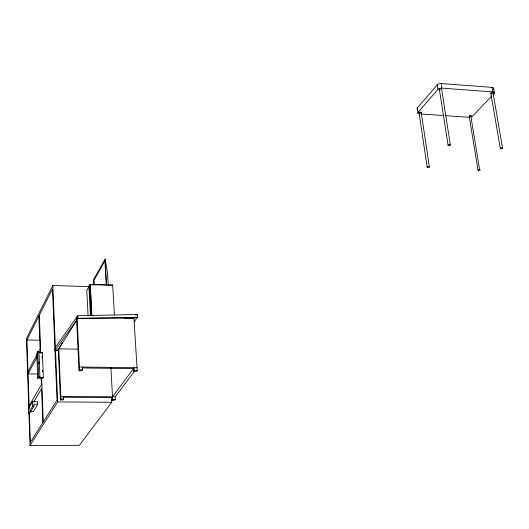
<?xml version="1.0" encoding="UTF-8"?>
<svg xmlns="http://www.w3.org/2000/svg" width="529" height="529" viewBox="0 0 529 529"><rect width="100%" height="100%" fill="white"/><g stroke="black" fill="none" stroke-linecap="round" stroke-linejoin="round"><path stroke-width="0.79" d="M88.951 286.573L52.84 285.521L26.45 338.494L28.844 410.068M29.24 408.897L26.926 340.002L52.457 288.993L57.02 400.076L30.358 442.343L29.373 412.911M43.338 377.475L39.444 377.435L39.893 376.635L38.974 351.573L37.678 351.554L36.792 353.22L37.691 378.215L42.882 378.275L43.338 377.475L42.393 352.466L38.524 352.407M27.984 371.497L37.433 353.822M38.571 351.699L40.078 348.876L38.868 316.144M37.44 356.407L28.063 373.851L37.929 373.963M39.391 352.777L40.171 351.322L40.23 352.949M41.943 353.299L42.393 352.466M91.729 315.33L90.161 284.82L89.593 284.807L88.898 286.05L90.413 315.681M91.894 315.958L90.181 284.245L86.802 290.5L88.039 315.31M37.691 378.215L38.591 376.622L37.678 351.554M89.461 286.07L90.161 284.82M108.22 285.032L107.532 272.832L105.132 259.071L93.613 279.524L93.911 285.204M89.553 292.372L89.699 293.251M89.632 293.945L89.778 294.825M62.435 342.508L58.309 349.735L60.418 399.904L63.163 399.924L63.678 399.117L63.566 396.439M58.369 350.621L55.095 350.568L54.99 347.97L77.789 315.734L137.223 314.517L137.395 317.235L133.916 318.16L77.915 318.352L77.089 316.858L76.52 317.856L79.019 370.736L81.929 370.769L82.517 369.857L82.379 367.033M29.141 405.922L41.407 384.689L41.169 378.175M32.56 401.756L28.315 409.076L28.46 413.354L29.717 413.361L33.988 406.107L33.922 404.242L37.751 404.262L37.658 401.789L32.56 401.756L32.705 406.1L28.46 413.354M33.77 401.908L41.553 388.557L42.809 422.598M37.751 404.262L33.426 411.542L30.411 411.529M76.612 320.442L58.309 349.735L55.095 350.568L77.915 318.352L77.789 315.734M60.306 397.233L60.815 396.419L115.203 396.803L134.392 371.265M78.887 367.913L79.469 366.994L137.044 367.741M111.507 397.319L111.784 402.258L79.37 445.312L30.027 445.444L57.635 401.934L55.525 350.747M60.418 399.904L60.934 399.097L58.812 348.849L77.756 349.16M79.019 370.736L79.601 369.824L77.089 316.858M134.187 321.943L137.395 317.235L77.915 318.352M115.203 396.803L115.355 399.455L114.753 400.255L112.062 400.235L111.917 397.59L134.194 367.708L134.366 370.498L133.692 371.404L136.535 371.437L137.216 370.538L133.916 318.16L124.031 317.936M112.062 400.235L112.664 399.435L110.878 367.556M419.107 113.861A2.916 1.289 -9.6 0 1 417.983 112.366L417.315 107.909L437.271 84.812A3.015 1.375 -10.3 0 1 441.226 83.569L492.016 87.358A3.002 1.336 -11.1 0 1 493.326 88.978M417.983 112.366L437.986 89.381A3.015 1.369 -10.2 0 1 441.946 88.138L492.797 91.887A3.009 1.329 -11.1 0 1 494.099 93.494L492.975 94.684M469.302 116.043L469.772 115.54L470.744 115.606L479.598 169.492M490.462 93.607L490.952 93.091M491.844 95.875L472.681 116.096A2.903 1.256 -10.4 0 1 471.035 116.982M135.702 315.139L137.223 314.517M32.705 406.1L33.988 406.107M63.044 397.253L111.917 397.59M60.934 399.097L63.678 399.117M112.664 399.435L115.355 399.455M57.635 401.934L111.784 402.258M38.591 376.622L39.893 376.635M82.617 367.966L133.52 368.614L133.692 371.404M79.601 369.824L82.517 369.857M134.366 370.498L137.216 370.538M26.926 340.002L39.973 340.24M90.135 284.285L112.657 284.933L114.436 314.834M90.274 284.615L112.73 285.276M420.581 112.188L421.567 112.254M421.084 114.006L443.322 115.514M445.795 115.686L468.853 117.246A2.903 1.256 -10.4 0 0 469.56 117.246M89.573 291.32L89.546 291.763M493.636 88.244L494.417 92.76M493.841 91.986L494.099 93.494M493.061 92.932L502.55 148.107M492.016 87.358L492.797 91.887M490.852 93.362L500.295 148.523M469.197 116.301L478.024 170.146M441.226 83.569L441.946 88.138M441.622 89.17L450.377 144.906M439.394 89.58L448.109 145.303M437.271 84.812L437.986 89.381M421.216 112.498L429.383 166.9M419.061 112.889L427.194 167.276M105.132 259.071L106.6 285.25M106.223 284.496L104.907 260.896L93.957 280.291L94.215 285.151M89.593 284.807L91.167 315.317M52.84 285.521L55.393 347.447M42.062 356.52L42.122 358.133M42.578 370.214L42.637 371.827M39.331 315.224L40.733 352.949M41.679 378.374L43.292 421.838M38.881 362.094L38.941 363.707M28.923 412.534L30.027 445.444M469.567 116.572A1.091 0.469 -10.4 0 1 469.461 115.911A1.091 0.469 -10.4 0 1 470.975 115.639A1.091 0.469 -10.4 0 1 471.081 116.301M491.236 93.646A1.124 0.496 -11.1 0 1 491.11 92.952A1.124 0.496 -11.1 0 1 492.678 92.648A1.124 0.496 -11.1 0 1 492.803 93.342M439.791 89.87A1.131 0.516 -10.2 0 1 439.592 89.203A1.131 0.516 -10.2 0 1 441.067 88.846A1.131 0.516 -10.2 0 1 441.523 89.447M419.266 113.1A1.091 0.483 -9.6 0 1 419.504 112.379A1.091 0.483 -9.6 0 1 421.018 112.287A1.091 0.483 -9.6 0 1 420.773 113.008M417.619 109.172A2.916 1.296 -9.6 0 1 417.315 107.909M89.183 286.467C89.348 288.265 89.507 284.84 89.183 286.467M89.447 290.474L89.507 290.805L89.447 290.474M500.685 148.788A1.144 0.469 -10.5 0 0 502.537 148.232A1.144 0.469 -10.5 0 0 501.049 147.928A1.144 0.469 -10.5 0 0 500.685 148.788M427.591 167.534A1.111 0.45 -9.1 0 0 429.369 167.019A1.111 0.45 -9.1 0 0 427.901 166.708A1.111 0.45 -9.1 0 0 427.591 167.534M478.626 170.431A1.104 0.443 -9.8 0 0 480.2 169.776A1.104 0.443 -9.8 0 0 478.507 169.677A1.104 0.443 -9.8 0 0 478.626 170.431M448.513 145.581A1.151 0.483 -9.7 0 0 450.364 145.039A1.151 0.483 -9.7 0 0 448.863 144.701A1.151 0.483 -9.7 0 0 448.513 145.581"/></g></svg>
